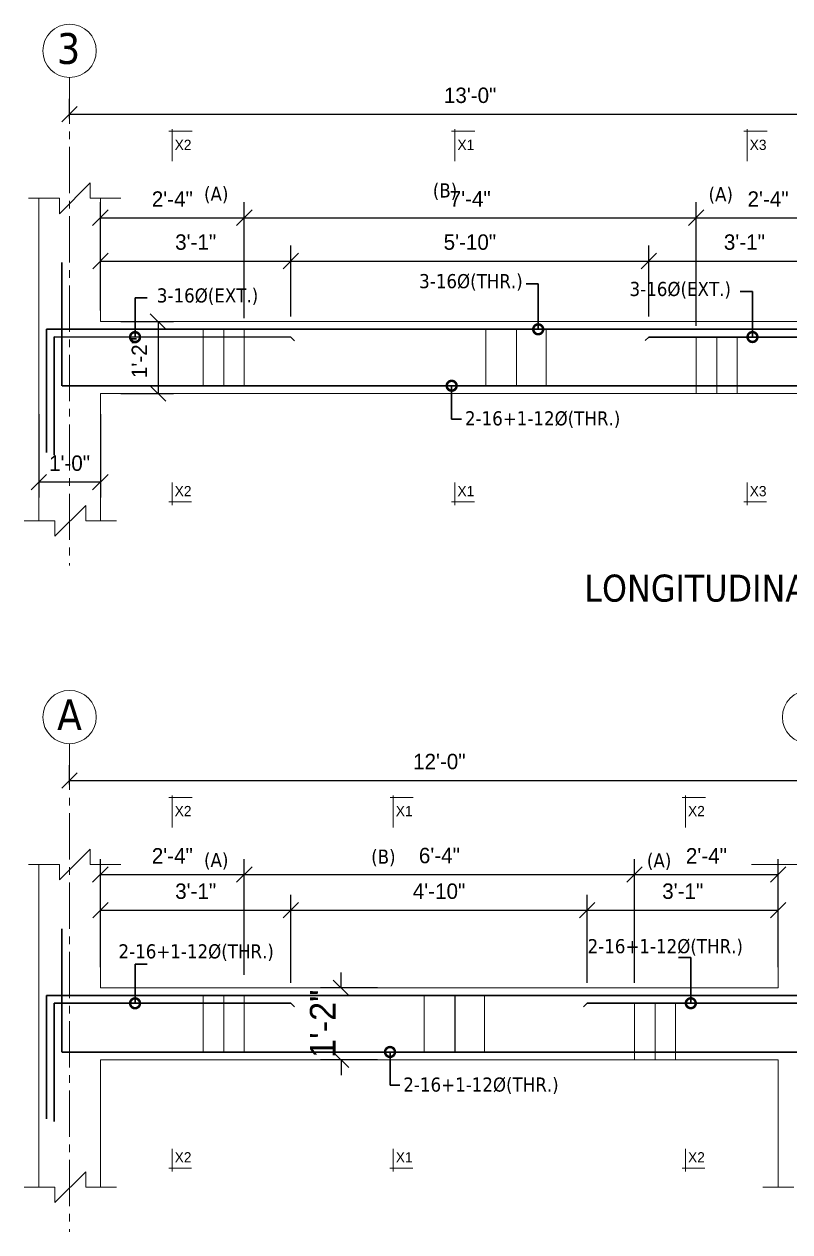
# Model space of a CAD drawing. Header units: inches. Extents: x 28835 to 36795, y -18828 to -9750.
# Drawn here: x 34967.4 to 35116.5, y -10716 to -10480.9 of the extents above; entities that cross this region are included whole.
import ezdxf

# ---------------------------------------------------------------- set-up
doc = ezdxf.new("R2010")
doc.units = ezdxf.units.IN
doc.header["$LTSCALE"] = 12
doc.header["$MEASUREMENT"] = 0
doc.linetypes.add('CENTER2', pattern=[1.125, 0.75, -0.125, 0.125, -0.125])
for name, color, linetype, lineweight in [('beam', 6, 'Continuous', 30), ('CENTER LINE', 135, 'CENTER2', 9), ('dim', 85, 'Continuous', 9), ('DIMENSION', 6, 'Continuous', 9), ('dimention', 5, 'Continuous', 9), ('HATCH', 11, 'Continuous', 9), ('REN', 242, 'Continuous', 30), ('Text', 7, 'Continuous', 5)]:
    doc.layers.add(name, color=color, linetype=linetype, lineweight=lineweight)
doc.layers.add('TEXTINTER', color=82, linetype='Continuous')
doc.styles.add('KBS', font='GOTHIC.TTF')
doc.styles.add('S-111', font='tahoma.ttf', dxfattribs={"height": 8})
doc.styles.add('STYLUS', font='stylu.ttf')
doc.styles.add('TAHOMA', font='tahoma.ttf', dxfattribs={"height": 9})
doc.styles.add('Text', font='GOTHIC.TTF', dxfattribs={"height": 6})
doc.styles.add('Times', font='GOTHIC.TTF')
doc.dimstyles.new('Copy of Sun', dxfattribs={"dimscale": 48, "dimtxt": 0.08333333333333333, "dimasz": 0.125, "dimexe": 0.046875, "dimexo": 0.078125, "dimgap": 0.046875, "dimtad": 1, "dimdec": 1, "dimzin": 3, "dimdsep": 46, "dimlunit": 4, "dimtxsty": 'STYLUS', "dimblk": 'DOTSMALL', "dimcen": 0.09, "dimdle": 0.046875, "dimclrd": 5, "dimclre": 5, "dimclrt": 7, "dimaunit": 1, "dimadec": 0, "dimazin": 0, "dimtfac": 1, "dimtdec": 1, "dimtix": 1, "dimtofl": 0, "dimtmove": 0, "dimatfit": 3, "dimldrblk": 'DOTSMALL', "dimfxl": 0.0625, "dimfxlon": 1, "dimtolj": 1, "dimtzin": 0, "dimlwd": -1, "dimlwe": -1, "dimarcsym": 0})
doc.dimstyles.new('D50', dxfattribs={"dimtxt": 5, "dimasz": 3, "dimexe": 4, "dimexo": 12, "dimgap": 1, "dimtad": 1, "dimdec": 0, "dimzin": 3, "dimdsep": 46, "dimlunit": 4, "dimtxsty": 'Times', "dimblk": 'OBLIQUE', "dimcen": 0, "dimdle": 3, "dimaunit": 1, "dimadec": 3, "dimazin": 0, "dimtfac": 1, "dimtdec": 0, "dimtix": 1, "dimtofl": 0, "dimtmove": 1, "dimatfit": 0, "dimldrblk": 'OBLIQUE', "dimfxl": 12, "dimfxlon": 1, "dimtolj": 1, "dimtzin": 0, "dimarcsym": 0})
doc.dimstyles.new('KBS', dxfattribs={"dimtxt": 3, "dimasz": 3, "dimexe": 3, "dimexo": 4, "dimgap": 2.09, "dimtad": 1, "dimdec": 0, "dimzin": 3, "dimdsep": 46, "dimlunit": 3, "dimtxsty": 'KBS', "dimblk": 'OBLIQUE', "dimcen": 5, "dimaunit": 1, "dimadec": 3, "dimazin": 1, "dimtfac": 1, "dimtdec": 0, "dimtix": 1, "dimtmove": 1, "dimatfit": 3, "dimfxl": 1, "dimtolj": 1, "dimtzin": 0, "dimarcsym": 0})

# ---------------------------------------------------------------- blocks, each defined once
blk = doc.blocks.new('_Oblique')
at = {"color": 0, "linetype": 'ByBlock', "lineweight": -2}
blk.add_line((-0.5, -0.5), (0.5, 0.5), dxfattribs=at)
blk = doc.blocks.new('*D361')
at = {"layer": 'Defpoints', "color": 0, "ltscale": 12, "transparency": 16777216}
for p in [(35132.19258026444, -10498.46325446228), (34976.26136739264, -10503.28413319733), (35132.19258026444, -10503.28413319733)]:
    blk.add_point(p, dxfattribs=at)
at = {"layer": 'dimention', "color": 0, "lineweight": -2, "ltscale": 12, "transparency": 16777216}
for p, q in [((34976.26136739264, -10499.28413319733), (34976.26136739264, -10495.46325446228)), ((35132.19258026444, -10499.28413319733), (35132.19258026444, -10495.46325446228)), ((34976.26136739264, -10498.46325446228), (35132.19258026444, -10498.46325446228))]:
    blk.add_line(p, q, dxfattribs=at)
at = {"layer": 'dimention', "color": 0, "lineweight": -2, "ltscale": 12, "transparency": 16777216, "xscale": 3, "yscale": 3, "zscale": 3, "rotation": 180}
blk.add_blockref('_Oblique', (34976.26136739264, -10498.46325446228), dxfattribs=at)
at = {"layer": 'dimention', "color": 0, "lineweight": -2, "ltscale": 12, "transparency": 16777216, "xscale": 3, "yscale": 3, "zscale": 3}
blk.add_blockref('_Oblique', (35132.19258026444, -10498.46325446228), dxfattribs=at)
at = {"layer": 'dimention', "color": 0, "ltscale": 12, "transparency": 16777216, "insert": (35054.22697382854, -10494.79779559077), "char_height": 3, "attachment_point": 5, "style": 'KBS'}
blk.add_mtext('\\A1;13\'-0"', dxfattribs=at)
blk = doc.blocks.new('_DOTSMALL')
at = {"color": 0, "linetype": 'ByBlock', "const_width": 0.5}
blk.add_lwpolyline([(-0.0625, 0, 1), (0.0625, 0, 1)], format="xyb", close=True, dxfattribs=at)
blk = doc.blocks.new('*D363')
at = {"layer": 'Defpoints', "color": 0, "ltscale": 12, "transparency": 16777216}
for p in [(35019.34661827018, -10527.03219074317), (34982.27097648769, -10538.82475743539), (35019.34661827018, -10541.8342282055)]:
    blk.add_point(p, dxfattribs=at)
at = {"layer": 'dimention', "color": 0, "lineweight": -2, "ltscale": 12, "transparency": 16777216}
for p, q in [((34982.27097648769, -10534.82475743539), (34982.27097648769, -10524.03219074317)), ((35019.34661827018, -10537.8342282055), (35019.34661827018, -10524.03219074317)), ((34982.27097648769, -10527.03219074317), (35019.34661827018, -10527.03219074317))]:
    blk.add_line(p, q, dxfattribs=at)
at = {"layer": 'dimention', "color": 0, "lineweight": -2, "ltscale": 12, "transparency": 16777216, "xscale": 3, "yscale": 3, "zscale": 3, "rotation": 180}
blk.add_blockref('_Oblique', (34982.27097648769, -10527.03219074317), dxfattribs=at)
at = {"layer": 'dimention', "color": 0, "lineweight": -2, "ltscale": 12, "transparency": 16777216, "xscale": 3, "yscale": 3, "zscale": 3}
blk.add_blockref('_Oblique', (35019.34661827018, -10527.03219074317), dxfattribs=at)
at = {"layer": 'dimention', "color": 0, "ltscale": 12, "transparency": 16777216, "insert": (35000.80879737894, -10523.36673187166), "char_height": 3, "attachment_point": 5, "style": 'KBS'}
blk.add_mtext('\\A1;3\'-1"', dxfattribs=at)
blk = doc.blocks.new('*D364')
at = {"layer": 'Defpoints', "color": 0, "ltscale": 12, "transparency": 16777216}
for p in [(35089.00855724854, -10527.03219074317), (35019.34661827018, -10541.8342282055), (35089.00855724854, -10541.82475743546)]:
    blk.add_point(p, dxfattribs=at)
at = {"layer": 'dimention', "color": 0, "lineweight": -2, "ltscale": 12, "transparency": 16777216}
for p, q in [((35019.34661827018, -10537.8342282055), (35019.34661827018, -10524.03219074317)), ((35089.00855724854, -10537.82475743546), (35089.00855724854, -10524.03219074317)), ((35019.34661827018, -10527.03219074317), (35089.00855724854, -10527.03219074317))]:
    blk.add_line(p, q, dxfattribs=at)
at = {"layer": 'dimention', "color": 0, "lineweight": -2, "ltscale": 12, "transparency": 16777216, "xscale": 3, "yscale": 3, "zscale": 3, "rotation": 180}
blk.add_blockref('_Oblique', (35019.34661827018, -10527.03219074317), dxfattribs=at)
at = {"layer": 'dimention', "color": 0, "lineweight": -2, "ltscale": 12, "transparency": 16777216, "xscale": 3, "yscale": 3, "zscale": 3}
blk.add_blockref('_Oblique', (35089.00855724854, -10527.03219074317), dxfattribs=at)
at = {"layer": 'dimention', "color": 0, "ltscale": 12, "transparency": 16777216, "insert": (35054.17758775936, -10523.36673187166), "char_height": 3, "attachment_point": 5, "style": 'KBS'}
blk.add_mtext('\\A1;5\'-10"', dxfattribs=at)
blk = doc.blocks.new('*D365')
at = {"layer": 'Defpoints', "color": 0, "ltscale": 12, "transparency": 16777216}
for p in [(35126.20218935949, -10527.03219074317), (35126.20218935949, -10538.82475743539), (35089.00855724854, -10541.82475743546)]:
    blk.add_point(p, dxfattribs=at)
at = {"layer": 'dimention', "color": 0, "lineweight": -2, "ltscale": 12, "transparency": 16777216}
for p, q in [((35089.00855724854, -10537.82475743546), (35089.00855724854, -10524.03219074317)), ((35126.20218935949, -10534.82475743539), (35126.20218935949, -10524.03219074317)), ((35089.00855724854, -10527.03219074317), (35126.20218935949, -10527.03219074317))]:
    blk.add_line(p, q, dxfattribs=at)
at = {"layer": 'dimention', "color": 0, "lineweight": -2, "ltscale": 12, "transparency": 16777216, "xscale": 3, "yscale": 3, "zscale": 3, "rotation": 180}
blk.add_blockref('_Oblique', (35089.00855724854, -10527.03219074317), dxfattribs=at)
at = {"layer": 'dimention', "color": 0, "lineweight": -2, "ltscale": 12, "transparency": 16777216, "xscale": 3, "yscale": 3, "zscale": 3}
blk.add_blockref('_Oblique', (35126.20218935949, -10527.03219074317), dxfattribs=at)
at = {"layer": 'dimention', "color": 0, "ltscale": 12, "transparency": 16777216, "insert": (35107.60537330402, -10523.36673187166), "char_height": 3, "attachment_point": 5, "style": 'KBS'}
blk.add_mtext('\\A1;3\'-1"', dxfattribs=at)
blk = doc.blocks.new('*D369')
at = {"layer": 'Defpoints', "color": 0, "ltscale": 12, "transparency": 16777216}
for p in [(35010.27097648769, -10518.59984993068), (34982.25175829747, -10540.66192220074), (35010.27097648769, -10542.1619222011)]:
    blk.add_point(p, dxfattribs=at)
at = {"layer": 'dimention', "color": 0, "lineweight": -2, "ltscale": 12, "transparency": 16777216}
for p, q in [((34982.25175829747, -10536.66192220074), (34982.25175829747, -10515.59984993068)), ((35010.27097648769, -10538.1619222011), (35010.27097648769, -10515.59984993068)), ((34982.25175829747, -10518.59984993068), (35010.27097648769, -10518.59984993068))]:
    blk.add_line(p, q, dxfattribs=at)
at = {"layer": 'dimention', "color": 0, "lineweight": -2, "ltscale": 12, "transparency": 16777216, "xscale": 3, "yscale": 3, "zscale": 3, "rotation": 180}
blk.add_blockref('_Oblique', (34982.25175829747, -10518.59984993068), dxfattribs=at)
at = {"layer": 'dimention', "color": 0, "lineweight": -2, "ltscale": 12, "transparency": 16777216, "xscale": 3, "yscale": 3, "zscale": 3}
blk.add_blockref('_Oblique', (35010.27097648769, -10518.59984993068), dxfattribs=at)
at = {"layer": 'dimention', "color": 0, "ltscale": 12, "transparency": 16777216, "insert": (34996.26136739258, -10514.97212049492), "char_height": 3, "attachment_point": 5, "style": 'KBS'}
blk.add_mtext('\\A1;2\'-4"', dxfattribs=at)
blk = doc.blocks.new('*D370')
at = {"layer": 'Defpoints', "color": 0, "ltscale": 12, "transparency": 16777216}
for p in [(35098.21905290635, -10518.59984993068), (35010.27097648769, -10542.1619222011), (35098.21905290635, -10543.66192220081)]:
    blk.add_point(p, dxfattribs=at)
at = {"layer": 'dimention', "color": 0, "lineweight": -2, "ltscale": 12, "transparency": 16777216}
for p, q in [((35010.27097648769, -10538.1619222011), (35010.27097648769, -10515.59984993068)), ((35098.21905290635, -10539.66192220081), (35098.21905290635, -10515.59984993068)), ((35010.27097648769, -10518.59984993068), (35098.21905290635, -10518.59984993068))]:
    blk.add_line(p, q, dxfattribs=at)
at = {"layer": 'dimention', "color": 0, "lineweight": -2, "ltscale": 12, "transparency": 16777216, "xscale": 3, "yscale": 3, "zscale": 3, "rotation": 180}
blk.add_blockref('_Oblique', (35010.27097648769, -10518.59984993068), dxfattribs=at)
at = {"layer": 'dimention', "color": 0, "lineweight": -2, "ltscale": 12, "transparency": 16777216, "xscale": 3, "yscale": 3, "zscale": 3}
blk.add_blockref('_Oblique', (35098.21905290635, -10518.59984993068), dxfattribs=at)
at = {"layer": 'dimention', "color": 0, "ltscale": 12, "transparency": 16777216, "insert": (35054.24501469702, -10514.93439105916), "char_height": 3, "attachment_point": 5, "style": 'KBS'}
blk.add_mtext('\\A1;7\'-4"', dxfattribs=at)
blk = doc.blocks.new('*D371')
at = {"layer": 'Defpoints', "color": 0, "ltscale": 12, "transparency": 16777216}
for p in [(35126.20218935949, -10518.59984993068), (35126.20218935949, -10540.66192220074), (35098.21905290635, -10543.66192220081)]:
    blk.add_point(p, dxfattribs=at)
at = {"layer": 'dimention', "color": 0, "lineweight": -2, "ltscale": 12, "transparency": 16777216}
for p, q in [((35098.21905290635, -10539.66192220081), (35098.21905290635, -10515.59984993068)), ((35126.20218935949, -10536.66192220074), (35126.20218935949, -10515.59984993068)), ((35098.21905290635, -10518.59984993068), (35126.20218935949, -10518.59984993068))]:
    blk.add_line(p, q, dxfattribs=at)
at = {"layer": 'dimention', "color": 0, "lineweight": -2, "ltscale": 12, "transparency": 16777216, "xscale": 3, "yscale": 3, "zscale": 3, "rotation": 180}
blk.add_blockref('_Oblique', (35098.21905290635, -10518.59984993068), dxfattribs=at)
at = {"layer": 'dimention', "color": 0, "lineweight": -2, "ltscale": 12, "transparency": 16777216, "xscale": 3, "yscale": 3, "zscale": 3}
blk.add_blockref('_Oblique', (35126.20218935949, -10518.59984993068), dxfattribs=at)
at = {"layer": 'dimention', "color": 0, "ltscale": 12, "transparency": 16777216, "insert": (35112.21062113292, -10514.97212049492), "char_height": 3, "attachment_point": 5, "style": 'KBS'}
blk.add_mtext('\\A1;2\'-4"', dxfattribs=at)
blk = doc.blocks.new('*D342')
at = {"layer": 'Defpoints', "color": 0, "ltscale": 12, "transparency": 16777216}
for p in [(34982.25175829748, -10538.82475743539), (34982.25175829748, -10552.82475743542), (34993.47533463989, -10552.82475743542)]:
    blk.add_point(p, dxfattribs=at)
at = {"layer": 'dimention', "color": 0, "lineweight": -2, "ltscale": 12, "transparency": 16777216}
for p, q in [((34986.25175829748, -10538.82475743539), (34996.47533463989, -10538.82475743539)), ((34993.47533463989, -10538.82475743539), (34993.47533463989, -10552.82475743542)), ((34986.25175829748, -10552.82475743542), (34996.47533463989, -10552.82475743542))]:
    blk.add_line(p, q, dxfattribs=at)
at = {"layer": 'dimention', "color": 0, "lineweight": -2, "ltscale": 12, "transparency": 16777216, "xscale": 3, "yscale": 3, "zscale": 3}
for p, rotation in [((34993.47533463989, -10538.82475743539), 90), ((34993.47533463989, -10552.82475743542), 270)]:
    blk.add_blockref('_Oblique', p, dxfattribs=dict(at, rotation=rotation))
at = {"layer": 'dimention', "color": 0, "ltscale": 12, "transparency": 16777216, "insert": (34989.84760520412, -10545.82475743541), "char_height": 3, "attachment_point": 5, "rotation": 90, "style": 'KBS'}
blk.add_mtext('\\A1;1\'-2"', dxfattribs=at)
blk = doc.blocks.new('*D343')
at = {"layer": 'Defpoints', "color": 0, "ltscale": 12, "transparency": 16777216}
for p in [(34970.27097648769, -10552.82475743541), (34982.25175829746, -10552.82475743541), (34970.27097648769, -10570.06482930744)]:
    blk.add_point(p, dxfattribs=at)
at = {"layer": 'dimention', "color": 0, "lineweight": -2, "ltscale": 12, "transparency": 16777216}
for p, q in [((34970.27097648769, -10556.82475743541), (34970.27097648769, -10573.06482930744)), ((34982.25175829746, -10556.82475743541), (34982.25175829746, -10573.06482930744)), ((34982.25175829746, -10570.06482930744), (34970.27097648769, -10570.06482930744))]:
    blk.add_line(p, q, dxfattribs=at)
at = {"layer": 'dimention', "color": 0, "lineweight": -2, "ltscale": 12, "transparency": 16777216, "xscale": 3, "yscale": 3, "zscale": 3, "rotation": 180}
blk.add_blockref('_Oblique', (34970.27097648769, -10570.06482930744), dxfattribs=at)
at = {"layer": 'dimention', "color": 0, "lineweight": -2, "ltscale": 12, "transparency": 16777216, "xscale": 3, "yscale": 3, "zscale": 3}
blk.add_blockref('_Oblique', (34982.25175829746, -10570.06482930744), dxfattribs=at)
at = {"layer": 'dimention', "color": 0, "ltscale": 12, "transparency": 16777216, "insert": (34976.26136739258, -10566.39937043593), "char_height": 3, "attachment_point": 5, "style": 'KBS'}
blk.add_mtext('\\A1;1\'-0"', dxfattribs=at)
blk = doc.blocks.new('*D382')
at = {"layer": 'Defpoints', "color": 0, "ltscale": 12, "transparency": 16777216}
for p in [(35120.1925802645, -10628.13017858504), (34976.2613673927, -10632.95105732008), (35120.1925802645, -10632.95105732008)]:
    blk.add_point(p, dxfattribs=at)
at = {"layer": 'dimention', "color": 0, "lineweight": -2, "ltscale": 12, "transparency": 16777216}
for p, q in [((34976.2613673927, -10628.95105732008), (34976.2613673927, -10625.13017858504)), ((35120.1925802645, -10628.95105732008), (35120.1925802645, -10625.13017858504)), ((34976.2613673927, -10628.13017858504), (35120.1925802645, -10628.13017858504))]:
    blk.add_line(p, q, dxfattribs=at)
at = {"layer": 'dimention', "color": 0, "lineweight": -2, "ltscale": 12, "transparency": 16777216, "xscale": 3, "yscale": 3, "zscale": 3, "rotation": 180}
blk.add_blockref('_Oblique', (34976.2613673927, -10628.13017858504), dxfattribs=at)
at = {"layer": 'dimention', "color": 0, "lineweight": -2, "ltscale": 12, "transparency": 16777216, "xscale": 3, "yscale": 3, "zscale": 3}
blk.add_blockref('_Oblique', (35120.1925802645, -10628.13017858504), dxfattribs=at)
at = {"layer": 'dimention', "color": 0, "ltscale": 12, "transparency": 16777216, "insert": (35048.2269738286, -10624.46471971352), "char_height": 3, "attachment_point": 5, "style": 'KBS'}
blk.add_mtext('\\A1;12\'-0"', dxfattribs=at)
blk = doc.blocks.new('*D384')
at = {"layer": 'Defpoints', "color": 0, "ltscale": 12, "transparency": 16777216}
for p in [(35019.34661827024, -10653.36986022218), (34982.27097648775, -10668.49168155815), (35019.34661827024, -10671.50115232826)]:
    blk.add_point(p, dxfattribs=at)
at = {"layer": 'dimention', "color": 0, "lineweight": -2, "ltscale": 12, "transparency": 16777216}
for p, q in [((34982.27097648775, -10664.49168155815), (34982.27097648775, -10650.36986022218)), ((35019.34661827024, -10667.50115232826), (35019.34661827024, -10650.36986022218)), ((34982.27097648775, -10653.36986022218), (35019.34661827024, -10653.36986022218))]:
    blk.add_line(p, q, dxfattribs=at)
at = {"layer": 'dimention', "color": 0, "lineweight": -2, "ltscale": 12, "transparency": 16777216, "xscale": 3, "yscale": 3, "zscale": 3, "rotation": 180}
blk.add_blockref('_Oblique', (34982.27097648775, -10653.36986022218), dxfattribs=at)
at = {"layer": 'dimention', "color": 0, "lineweight": -2, "ltscale": 12, "transparency": 16777216, "xscale": 3, "yscale": 3, "zscale": 3}
blk.add_blockref('_Oblique', (35019.34661827024, -10653.36986022218), dxfattribs=at)
at = {"layer": 'dimention', "color": 0, "ltscale": 12, "transparency": 16777216, "insert": (35000.808797379, -10649.70440135067), "char_height": 3, "attachment_point": 5, "style": 'KBS'}
blk.add_mtext('\\A1;3\'-1"', dxfattribs=at)
blk = doc.blocks.new('*D385')
at = {"layer": 'Defpoints', "color": 0, "ltscale": 12, "transparency": 16777216}
for p in [(35077.0085572486, -10653.36986022218), (35019.34661827024, -10671.50115232826), (35077.0085572486, -10671.49168155821)]:
    blk.add_point(p, dxfattribs=at)
at = {"layer": 'dimention', "color": 0, "lineweight": -2, "ltscale": 12, "transparency": 16777216}
for p, q in [((35019.34661827024, -10667.50115232826), (35019.34661827024, -10650.36986022218)), ((35077.0085572486, -10667.49168155821), (35077.0085572486, -10650.36986022218)), ((35019.34661827024, -10653.36986022218), (35077.0085572486, -10653.36986022218))]:
    blk.add_line(p, q, dxfattribs=at)
at = {"layer": 'dimention', "color": 0, "lineweight": -2, "ltscale": 12, "transparency": 16777216, "xscale": 3, "yscale": 3, "zscale": 3, "rotation": 180}
blk.add_blockref('_Oblique', (35019.34661827024, -10653.36986022218), dxfattribs=at)
at = {"layer": 'dimention', "color": 0, "lineweight": -2, "ltscale": 12, "transparency": 16777216, "xscale": 3, "yscale": 3, "zscale": 3}
blk.add_blockref('_Oblique', (35077.0085572486, -10653.36986022218), dxfattribs=at)
at = {"layer": 'dimention', "color": 0, "ltscale": 12, "transparency": 16777216, "insert": (35048.17758775942, -10649.70440135067), "char_height": 3, "attachment_point": 5, "style": 'KBS'}
blk.add_mtext('\\A1;4\'-10"', dxfattribs=at)
blk = doc.blocks.new('*D386')
at = {"layer": 'Defpoints', "color": 0, "ltscale": 12, "transparency": 16777216}
for p in [(35114.20218935955, -10653.36986022218), (35114.20218935955, -10668.49168155815), (35077.0085572486, -10671.49168155821)]:
    blk.add_point(p, dxfattribs=at)
at = {"layer": 'dimention', "color": 0, "lineweight": -2, "ltscale": 12, "transparency": 16777216}
for p, q in [((35077.0085572486, -10667.49168155821), (35077.0085572486, -10650.36986022218)), ((35114.20218935955, -10664.49168155815), (35114.20218935955, -10650.36986022218)), ((35077.0085572486, -10653.36986022218), (35114.20218935955, -10653.36986022218))]:
    blk.add_line(p, q, dxfattribs=at)
at = {"layer": 'dimention', "color": 0, "lineweight": -2, "ltscale": 12, "transparency": 16777216, "xscale": 3, "yscale": 3, "zscale": 3, "rotation": 180}
blk.add_blockref('_Oblique', (35077.0085572486, -10653.36986022218), dxfattribs=at)
at = {"layer": 'dimention', "color": 0, "lineweight": -2, "ltscale": 12, "transparency": 16777216, "xscale": 3, "yscale": 3, "zscale": 3}
blk.add_blockref('_Oblique', (35114.20218935955, -10653.36986022218), dxfattribs=at)
at = {"layer": 'dimention', "color": 0, "ltscale": 12, "transparency": 16777216, "insert": (35095.60537330408, -10649.70440135067), "char_height": 3, "attachment_point": 5, "style": 'KBS'}
blk.add_mtext('\\A1;3\'-1"', dxfattribs=at)
blk = doc.blocks.new('*D390')
at = {"layer": 'Defpoints', "color": 0, "ltscale": 12, "transparency": 16777216}
for p in [(35010.27097648775, -10646.42960928808), (34982.25175829753, -10668.49168155815), (35010.27097648775, -10669.99168155851)]:
    blk.add_point(p, dxfattribs=at)
at = {"layer": 'dimention', "color": 0, "lineweight": -2, "ltscale": 12, "transparency": 16777216}
for p, q in [((34982.25175829753, -10664.49168155815), (34982.25175829753, -10643.42960928808)), ((35010.27097648775, -10665.99168155851), (35010.27097648775, -10643.42960928808)), ((34982.25175829753, -10646.42960928808), (35010.27097648775, -10646.42960928808))]:
    blk.add_line(p, q, dxfattribs=at)
at = {"layer": 'dimention', "color": 0, "lineweight": -2, "ltscale": 12, "transparency": 16777216, "xscale": 3, "yscale": 3, "zscale": 3, "rotation": 180}
blk.add_blockref('_Oblique', (34982.25175829753, -10646.42960928808), dxfattribs=at)
at = {"layer": 'dimention', "color": 0, "lineweight": -2, "ltscale": 12, "transparency": 16777216, "xscale": 3, "yscale": 3, "zscale": 3}
blk.add_blockref('_Oblique', (35010.27097648775, -10646.42960928808), dxfattribs=at)
at = {"layer": 'dimention', "color": 0, "ltscale": 12, "transparency": 16777216, "insert": (34996.26136739264, -10642.80187985232), "char_height": 3, "attachment_point": 5, "style": 'KBS'}
blk.add_mtext('\\A1;2\'-4"', dxfattribs=at)
blk = doc.blocks.new('*D391')
at = {"layer": 'Defpoints', "color": 0, "ltscale": 12, "transparency": 16777216}
for p in [(35086.21905290641, -10646.42960928808), (35010.27097648775, -10669.99168155851), (35086.21905290641, -10671.49168155821)]:
    blk.add_point(p, dxfattribs=at)
at = {"layer": 'dimention', "color": 0, "lineweight": -2, "ltscale": 12, "transparency": 16777216}
for p, q in [((35010.27097648775, -10665.99168155851), (35010.27097648775, -10643.42960928808)), ((35086.21905290641, -10667.49168155821), (35086.21905290641, -10643.42960928808)), ((35010.27097648775, -10646.42960928808), (35086.21905290641, -10646.42960928808))]:
    blk.add_line(p, q, dxfattribs=at)
at = {"layer": 'dimention', "color": 0, "lineweight": -2, "ltscale": 12, "transparency": 16777216, "xscale": 3, "yscale": 3, "zscale": 3, "rotation": 180}
blk.add_blockref('_Oblique', (35010.27097648775, -10646.42960928808), dxfattribs=at)
at = {"layer": 'dimention', "color": 0, "lineweight": -2, "ltscale": 12, "transparency": 16777216, "xscale": 3, "yscale": 3, "zscale": 3}
blk.add_blockref('_Oblique', (35086.21905290641, -10646.42960928808), dxfattribs=at)
at = {"layer": 'dimention', "color": 0, "ltscale": 12, "transparency": 16777216, "insert": (35048.24501469708, -10642.76415041657), "char_height": 3, "attachment_point": 5, "style": 'KBS'}
blk.add_mtext('\\A1;6\'-4"', dxfattribs=at)
blk = doc.blocks.new('*D392')
at = {"layer": 'Defpoints', "color": 0, "ltscale": 12, "transparency": 16777216}
for p in [(35114.20218935955, -10646.42960928808), (35114.20218935955, -10668.49168155815), (35086.21905290641, -10671.49168155821)]:
    blk.add_point(p, dxfattribs=at)
at = {"layer": 'dimention', "color": 0, "lineweight": -2, "ltscale": 12, "transparency": 16777216}
for p, q in [((35086.21905290641, -10667.49168155821), (35086.21905290641, -10643.42960928808)), ((35114.20218935955, -10664.49168155815), (35114.20218935955, -10643.42960928808)), ((35086.21905290641, -10646.42960928808), (35114.20218935955, -10646.42960928808))]:
    blk.add_line(p, q, dxfattribs=at)
at = {"layer": 'dimention', "color": 0, "lineweight": -2, "ltscale": 12, "transparency": 16777216, "xscale": 3, "yscale": 3, "zscale": 3, "rotation": 180}
blk.add_blockref('_Oblique', (35086.21905290641, -10646.42960928808), dxfattribs=at)
at = {"layer": 'dimention', "color": 0, "lineweight": -2, "ltscale": 12, "transparency": 16777216, "xscale": 3, "yscale": 3, "zscale": 3}
blk.add_blockref('_Oblique', (35114.20218935955, -10646.42960928808), dxfattribs=at)
at = {"layer": 'dimention', "color": 0, "ltscale": 12, "transparency": 16777216, "insert": (35100.21062113298, -10642.80187985232), "char_height": 3, "attachment_point": 5, "style": 'KBS'}
blk.add_mtext('\\A1;2\'-4"', dxfattribs=at)
blk = doc.blocks.new('*D703')
at = {"layer": 'Defpoints', "color": 0, "ltscale": 12, "transparency": 16777216}
for p in [(35048.22697382858, -10668.49168155815), (35029.09656435037, -10682.49168155821), (35048.22697382858, -10682.49168155821)]:
    blk.add_point(p, dxfattribs=at)
at = {"layer": 'dim', "color": 0, "lineweight": -2, "ltscale": 12, "transparency": 16777216}
for p, q in [((35029.09656435037, -10668.49168155815), (35029.09656435037, -10665.49168155815)), ((35036.22697382858, -10668.49168155815), (35025.09656435037, -10668.49168155815)), ((35036.22697382858, -10682.49168155821), (35025.09656435037, -10682.49168155821)), ((35029.09656435037, -10682.49168155821), (35029.09656435037, -10685.49168155821))]:
    blk.add_line(p, q, dxfattribs=at)
at = {"layer": 'dim', "color": 0, "lineweight": -2, "ltscale": 12, "transparency": 16777216, "xscale": 3, "yscale": 3, "zscale": 3}
for p, rotation in [((35029.09656435037, -10668.49168155815), 270), ((35029.09656435037, -10682.49168155821), 90)]:
    blk.add_blockref('_Oblique', p, dxfattribs=dict(at, rotation=rotation))
at = {"layer": 'dim', "color": 0, "ltscale": 12, "transparency": 16777216, "insert": (35025.53368195743, -10675.49168155818), "char_height": 5, "attachment_point": 5, "rotation": 90, "style": 'Times'}
blk.add_mtext('\\A1;1\'-2"', dxfattribs=at)

msp = doc.modelspace()

# ---------------------------------------------------------------- linework, layer by layer
at = {"layer": 'CENTER LINE', "color": 1}
for p, q in [((35067.04723841973, -10538.82475743547), (35076.04723841973, -10538.82475743548)), ((35055.04723841979, -10668.49168155823), (35064.04723841979, -10668.49168155823))]:
    msp.add_line(p, q, dxfattribs=at)
at = {"layer": 'DIMENSION'}
for p, q in [((35002.27097648769, -10540.32475743576), (35002.27097648769, -10551.32475743576)), ((35006.31492709942, -10540.32475743576), (35006.31492709942, -10551.32475743576)), ((35010.27097648769, -10540.32475743576), (35010.27097648769, -10551.32475743576)), ((35057.27320942466, -10540.32475743614), (35057.27320942466, -10551.32475743614)), ((35063.27320942466, -10540.32475743614), (35063.27320942466, -10551.32475743614)), ((35063.28126664212, -10540.32475743613), (35063.28126664212, -10551.32475743613)), ((35069.01237632395, -10540.32475743615), (35069.01237632395, -10551.32475743616)), ((35098.21905290635, -10541.82475743546), (35098.21905290635, -10552.82475743546)), ((35102.26300351808, -10541.82475743546), (35102.26300351808, -10552.82475743546)), ((35106.21905290635, -10541.82475743546), (35106.21905290635, -10552.82475743546)), ((35002.27097648775, -10669.99168155851), (35002.27097648775, -10680.99168155852)), ((35006.31492709948, -10669.99168155851), (35006.31492709948, -10680.99168155852)), ((35010.27097648775, -10669.99168155851), (35010.27097648775, -10680.99168155852)), ((35045.27320942472, -10669.99168155889), (35045.27320942472, -10680.99168155889)), ((35051.27320942472, -10669.99168155889), (35051.27320942472, -10680.99168155889)), ((35051.28126664218, -10669.99168155889), (35051.28126664218, -10680.99168155889)), ((35057.01237632401, -10669.9916815589), (35057.01237632401, -10680.99168155891)), ((35086.21905290641, -10671.49168155821), (35086.21905290641, -10682.49168155822)), ((35090.26300351814, -10671.49168155821), (35090.26300351814, -10682.49168155822)), ((35094.21905290641, -10671.49168155821), (35094.21905290641, -10682.49168155822))]:
    msp.add_line(p, q, dxfattribs=at)
at = {"layer": 'HATCH', "linetype": 'CENTER2'}
for p, q in [((34976.26136739264, -10491.32087259931), (34976.26136739264, -10586.32087259931)), ((34976.2613673927, -10620.98779672206), (34976.2613673927, -10715.98779672206))]:
    msp.add_line(p, q, dxfattribs=at)
at = {"layer": 'REN', "lineweight": 30, "ltscale": 0.75}
for p, q in [((34974.77097648763, -10551.33129074759), (34974.77097648763, -10527.33129074759)), ((34974.77097648769, -10551.32475743516), (34974.77097648763, -10538.82475743528)), ((35304.5421362239, -10540.32475743423), (34971.77097648769, -10540.32475743596)), ((34971.77097648769, -10540.32475743596), (34971.77097648769, -10552.82475743523)), ((34971.77097648763, -10540.32475743596), (34971.77097648763, -10564.33129074759)), ((34973.27097648769, -10541.81822412303), (34973.27097648769, -10552.82475743523)), ((34973.27097648769, -10541.81822412303), (35019.35556448714, -10541.83424614837)), ((34973.27097648763, -10541.82475743546), (34973.27097648763, -10564.83129074759)), ((35019.34661827018, -10541.8342282055), (35020.05372505132, -10542.54133498669)), ((35089.00855724854, -10541.82475743546), (35088.30145046741, -10542.53186421664)), ((35179.50152779525, -10541.82475743546), (35089.00855724854, -10541.82475743546)), ((34974.79062250533, -10551.32475743541), (35301.54750290661, -10551.32475743379)), ((34974.77097648769, -10680.99821487035), (34974.77097648769, -10656.99821487034)), ((34974.77097648775, -10680.99168155792), (34974.77097648769, -10668.49168155803)), ((35249.05159197512, -10669.99168155771), (34971.77097648775, -10669.99168155871)), ((34971.77097648775, -10669.99168155871), (34971.77097648775, -10682.49168155799)), ((34971.77097648769, -10669.99168155871), (34971.77097648769, -10693.99821487034)), ((34973.27097648775, -10671.48514824579), (34973.27097648775, -10682.49168155799)), ((34973.27097648775, -10671.48514824579), (35019.3555644872, -10671.50117027113)), ((34973.27097648769, -10671.49168155822), (34973.27097648769, -10694.49821487034)), ((35019.34661827024, -10671.50115232826), (35020.05372505137, -10672.20825910944)), ((35077.0085572486, -10671.49168155821), (35076.30145046746, -10672.1987883394)), ((35167.50152779531, -10671.49168155821), (35077.0085572486, -10671.49168155821)), ((34974.79062250539, -10680.99168155817), (35249.05159197518, -10680.99168155817))]:
    msp.add_line(p, q, dxfattribs=at)
at = {"layer": 'Text'}
for p, q in [((34995.58822556082, -10501.75748703273), (35000.09250813242, -10501.75748703273)), ((34995.58822556082, -10501.75748703273), (35000.09250813242, -10501.75748703273)), ((34996.20782391317, -10501.36560476804), (34996.20782391317, -10507.59457010133)), ((35050.62874325152, -10501.75748703273), (35055.13302582313, -10501.75748703273)), ((35050.62874325152, -10501.75748703273), (35055.13302582313, -10501.75748703273)), ((35051.24834160387, -10501.36560476804), (35051.24834160387, -10507.59457010133)), ((35107.50808972886, -10501.75748703273), (35112.01237230047, -10501.75748703273)), ((35107.50808972886, -10501.75748703273), (35112.01237230047, -10501.75748703273)), ((35108.12768808121, -10501.36560476804), (35108.12768808121, -10507.59457010133)), ((34980.27097648781, -10511.82475743541), (34974.27097648781, -10517.82475743541)), ((34980.27097648781, -10514.82475743541), (34980.27097648781, -10511.82475743541)), ((34974.27097648781, -10514.82475743541), (34968.27097648781, -10514.82475743541)), ((34970.27097648769, -10514.82475743541), (34970.27097648775, -10538.82475743536)), ((34974.27097648781, -10517.82475743541), (34974.27097648781, -10514.82475743541)), ((34986.27097648781, -10514.82475743541), (34980.27097648781, -10514.82475743541)), ((34982.25175829747, -10514.82475743539), (34982.25175829747, -10538.82475743539)), ((34970.27097648769, -10538.82475743541), (34970.27097648769, -10540.32475743599)), ((34970.27097648775, -10538.82475743536), (34970.27097648769, -10538.82475743541)), ((34970.27097648775, -10552.82475743523), (34970.27097648775, -10538.82475743516)), ((35126.20218935949, -10538.82475743539), (34982.25175829753, -10538.82475743539)), ((34970.27097648769, -10551.32475743579), (34970.27097648769, -10552.82475743541)), ((34970.27097648769, -10552.82475743541), (34970.27097648769, -10577.60977776614)), ((34970.27097648775, -10552.82475743536), (34970.27097648775, -10577.60977776615)), ((34970.27097648775, -10552.82475743536), (34970.27097648769, -10552.82475743541)), ((34982.25175829747, -10552.82475743541), (34982.25175829747, -10577.60977776615)), ((35126.20218935949, -10552.82475743548), (34982.25175829747, -10552.82475743541)), ((34996.20782391317, -10574.58148167323), (34996.20782391317, -10570.15394713861)), ((35051.24834160387, -10574.58148167323), (35051.24834160387, -10570.15394713861)), ((35108.12768808121, -10574.58148167323), (35108.12768808121, -10570.15394713861)), ((34979.42242762572, -10574.60977776614), (34973.42242762572, -10580.60977776614)), ((34979.42242762572, -10577.60977776614), (34979.42242762572, -10574.60977776614)), ((34995.58059971637, -10573.92202573634), (35000.01754552513, -10573.92202573634)), ((35050.62111740708, -10573.92202573634), (35055.05806321584, -10573.92202573634)), ((35107.50046388441, -10573.92202573634), (35111.93740969317, -10573.92202573634)), ((34973.42242762572, -10577.60977776614), (34967.42242762572, -10577.60977776614)), ((34973.42242762572, -10580.60977776614), (34973.42242762572, -10577.60977776614)), ((34985.42242762572, -10577.60977776614), (34979.42242762572, -10577.60977776614)), ((34995.58822556087, -10631.42441115549), (35000.09250813248, -10631.42441115549)), ((34995.58822556087, -10631.42441115549), (35000.09250813248, -10631.42441115549)), ((34996.20782391322, -10631.03252889079), (34996.20782391322, -10637.26149422408)), ((35038.62874325158, -10631.42441115549), (35043.13302582319, -10631.42441115549)), ((35038.62874325158, -10631.42441115549), (35043.13302582319, -10631.42441115549)), ((35039.24834160393, -10631.03252889079), (35039.24834160393, -10637.26149422408)), ((35095.50808972892, -10631.42441115549), (35100.01237230052, -10631.42441115549)), ((35095.50808972892, -10631.42441115549), (35100.01237230052, -10631.42441115549)), ((35096.12768808127, -10631.03252889079), (35096.12768808127, -10637.26149422408)), ((34980.27097648787, -10641.49168155817), (34974.27097648787, -10647.49168155817)), ((34980.27097648787, -10644.49168155817), (34980.27097648787, -10641.49168155817)), ((34974.27097648787, -10644.49168155817), (34968.27097648787, -10644.49168155817)), ((34970.27097648775, -10644.49168155817), (34970.27097648781, -10668.49168155811)), ((34974.27097648787, -10647.49168155817), (34974.27097648787, -10644.49168155817)), ((34986.27097648787, -10644.49168155817), (34980.27097648787, -10644.49168155817)), ((34982.25175829753, -10644.49168155815), (34982.25175829753, -10668.49168155815)), ((35118.20218935955, -10644.49168155821), (35108.99123647102, -10644.49168155821)), ((35114.20218935955, -10644.4916815582), (35114.20218935955, -10668.4916815582)), ((34970.27097648775, -10668.49168155817), (34970.27097648775, -10669.99168155875)), ((34970.27097648781, -10668.49168155811), (34970.27097648775, -10668.49168155817)), ((34970.27097648781, -10682.49168155799), (34970.27097648781, -10668.49168155792)), ((35114.20218935955, -10668.49168155815), (34982.25175829759, -10668.49168155815)), ((34970.27097648775, -10680.99168155854), (34970.27097648775, -10682.49168155817)), ((34970.27097648775, -10682.49168155817), (34970.27097648775, -10707.2767018889)), ((34970.27097648781, -10682.49168155811), (34970.27097648781, -10707.27670188891)), ((34970.27097648781, -10682.49168155811), (34970.27097648775, -10682.49168155817)), ((34982.25175829753, -10682.49168155816), (34982.25175829753, -10707.2767018889)), ((35114.20218935955, -10682.49168155824), (34982.25175829753, -10682.49168155817)), ((35114.20218935955, -10682.4916815582), (35114.20218935955, -10707.27670188894)), ((34996.20782391322, -10704.24840579599), (34996.20782391322, -10699.82087126137)), ((35039.24834160393, -10704.24840579599), (35039.24834160393, -10699.82087126137)), ((35096.12768808127, -10704.24840579599), (35096.12768808127, -10699.82087126137)), ((34979.42242762577, -10704.2767018889), (34973.42242762577, -10710.2767018889)), ((34979.42242762577, -10707.2767018889), (34979.42242762577, -10704.2767018889)), ((34995.58059971643, -10703.58894985909), (35000.01754552519, -10703.58894985909)), ((35038.62111740714, -10703.58894985909), (35043.0580632159, -10703.58894985909)), ((35095.50046388447, -10703.58894985909), (35099.93740969323, -10703.58894985909)), ((34973.42242762577, -10707.2767018889), (34967.42242762577, -10707.2767018889)), ((34973.42242762577, -10710.2767018889), (34973.42242762577, -10707.2767018889)), ((34985.42242762577, -10707.2767018889), (34979.42242762577, -10707.2767018889)), ((35117.20218935955, -10707.2767018889), (35111.20218935955, -10707.2767018889))]:
    msp.add_line(p, q, dxfattribs=at)
at = {"layer": 'Text', "ltscale": 0.1}
for centre in [(34976.26136739264, -10486.12587943658), (34976.2613673927, -10615.79280355933), (35120.1925802645, -10615.79280355937)]:
    msp.add_circle(centre, 5.194993162731407, dxfattribs=at)

# ---------------------------------------------------------------- texts
at = {"layer": 'Text', "ltscale": 0.1, "style": 'TAHOMA'}
for s, p in [('3', (34973.82307505471, -10488.66642080434)), ('A', (34973.82307505477, -10618.3333449271))]:
    msp.add_text(s, height=6, dxfattribs=at).set_placement(p)
at = {"layer": 'Text', "style": 'TAHOMA', "text_generation_flag": 2}
for p in [(35007.18026640874, -10515.31404712416), (35105.38088316392, -10515.4035093276), (35007.1802664088, -10644.98097124691), (35093.38088316398, -10645.07043345035)]:
    msp.add_text('(A)', height=2.75, dxfattribs=at).set_placement(p)
at = {"layer": 'Text', "style": 'TAHOMA'}
for s, p in [('(B)', (35046.95976204876, -10514.67100663945)), ('3-16%%C(THR.)', (35044.3060372347, -10532.3224839921)), ('3-16%%C(EXT.)', (34993.25143735946, -10535.10274068915)), ('3-16%%C(EXT.)', (35085.25464762221, -10533.84409769199)), ('2-16+1-12%%C(THR.)', (35053.21851268885, -10559.02594718629)), ('(B)', (35034.95976204882, -10644.33793076221)), ('2-16+1-12%%C(THR.)', (35077.08708939388, -10661.75651803753)), ('2-16+1-12%%C(THR.)', (34985.78803963609, -10662.76961023026)), ('2-16+1-12%%C(THR.)', (35041.21851268891, -10688.69287130905))]:
    msp.add_text(s, height=2.75, dxfattribs=at).set_placement(p)
at = {"layer": 'Text', "ltscale": 50, "style": 'S-111'}
msp.add_text('LONGITUDINAL SECTION AT BEAM A,B,C (9"x14")', height=5.25, dxfattribs=at).set_placement((35076.43834345558, -10593.31910686261))
at = {"layer": 'TEXTINTER', "style": 'Text'}
for s, p in [('X2', (34996.71644507573, -10505.42472560308)), ('X1', (35051.75696276643, -10505.42472560308)), ('X3', (35108.63630924377, -10505.42472560308)), ('X2', (34996.71644507573, -10572.81608249279)), ('X1', (35051.75696276643, -10572.81608249279)), ('X3', (35108.63630924377, -10572.81608249279)), ('X2', (34996.71644507578, -10635.09164972584)), ('X1', (35039.75696276649, -10635.09164972584)), ('X2', (35096.63630924383, -10635.09164972584)), ('X2', (34996.71644507578, -10702.48300661554)), ('X1', (35039.75696276649, -10702.48300661554)), ('X2', (35096.63630924383, -10702.48300661554))]:
    msp.add_text(s, height=2, dxfattribs=at).set_placement(p)

# ---------------------------------------------------------------- dimensions: what is measured, and where the dimension line sits
at = {"layer": 'dim', "ltscale": 12}
dim = msp.add_linear_dim(base=(35029.09656435037, -10682.49168155821), p1=(35048.22697382857, -10668.49168155815), p2=(35048.22697382857, -10682.4916815582), angle=90, dimstyle='D50', dxfattribs=at)
dim.commit()
dim.dimension.update_dxf_attribs({"geometry": '*D703', "text_midpoint": (35025.53368195743, -10675.49168155818)})
at = {"layer": 'dimention', "ltscale": 12}
for base, p1, p2, picture, middle in [((35132.19258026444, -10498.46325446228), (34976.26136739264, -10503.28413319733), (35132.19258026444, -10503.28413319733), '*D361', (35054.22697382854, -10494.79779559077)), ((35010.27097648769, -10518.59984993068), (34982.25175829747, -10540.66192220074), (35010.27097648769, -10542.1619222011), '*D369', (34996.26136739258, -10514.97212049492)), ((35098.21905290635, -10518.59984993068), (35010.27097648769, -10542.1619222011), (35098.21905290635, -10543.66192220081), '*D370', (35054.24501469702, -10514.93439105916)), ((35126.20218935949, -10518.59984993068), (35098.21905290635, -10543.66192220081), (35126.20218935949, -10540.66192220074), '*D371', (35112.21062113292, -10514.97212049492)), ((35019.34661827018, -10527.03219074317), (34982.27097648769, -10538.82475743539), (35019.34661827018, -10541.8342282055), '*D363', (35000.80879737894, -10523.36673187166)), ((35089.00855724854, -10527.03219074317), (35019.34661827018, -10541.8342282055), (35089.00855724854, -10541.82475743546), '*D364', (35054.17758775936, -10523.36673187166)), ((35126.20218935949, -10527.03219074317), (35089.00855724854, -10541.82475743546), (35126.20218935949, -10538.82475743539), '*D365', (35107.60537330402, -10523.36673187166)), ((34970.27097648769, -10570.06482930744), (34982.25175829746, -10552.82475743541), (34970.27097648769, -10552.82475743541), '*D343', (34976.26136739258, -10566.39937043593)), ((35120.1925802645, -10628.13017858504), (34976.2613673927, -10632.95105732008), (35120.1925802645, -10632.95105732008), '*D382', (35048.2269738286, -10624.46471971352)), ((35010.27097648775, -10646.42960928808), (34982.25175829753, -10668.49168155815), (35010.27097648775, -10669.99168155851), '*D390', (34996.26136739264, -10642.80187985232)), ((35086.21905290641, -10646.42960928808), (35010.27097648775, -10669.99168155851), (35086.21905290641, -10671.49168155821), '*D391', (35048.24501469708, -10642.76415041657)), ((35114.20218935955, -10646.42960928808), (35086.21905290641, -10671.49168155821), (35114.20218935955, -10668.49168155815), '*D392', (35100.21062113298, -10642.80187985232)), ((35019.34661827024, -10653.36986022218), (34982.27097648775, -10668.49168155815), (35019.34661827024, -10671.50115232826), '*D384', (35000.808797379, -10649.70440135067)), ((35077.0085572486, -10653.36986022218), (35019.34661827024, -10671.50115232826), (35077.0085572486, -10671.49168155821), '*D385', (35048.17758775942, -10649.70440135067)), ((35114.20218935955, -10653.36986022218), (35077.0085572486, -10671.49168155821), (35114.20218935955, -10668.49168155815), '*D386', (35095.60537330408, -10649.70440135067))]:
    dim = msp.add_linear_dim(base=base, p1=p1, p2=p2, dimstyle='KBS', dxfattribs=at)
    dim.commit()
    dim.dimension.update_dxf_attribs({"geometry": picture, "text_midpoint": middle})
dim = msp.add_linear_dim(base=(34993.47533463989, -10552.82475743542), p1=(34982.25175829747, -10538.82475743539), p2=(34982.25175829746, -10552.82475743541), angle=90, dimstyle='KBS', dxfattribs=at)
dim.commit()
dim.dimension.update_dxf_attribs({"geometry": '*D342', "text_midpoint": (34989.84760520412, -10545.82475743541)})

# ---------------------------------------------------------------- leaders
at = {"layer": 'beam', "ltscale": 10}
for points in [[(35067.47361167052, -10540.32475743561), (35067.47361167052, -10531.44262435797), (35065.10668328506, -10531.44262435797)], [(34989.0067255219, -10541.83857265719), (34989.0067255219, -10534.22288105445), (34991.3736539073, -10534.22288105445)], [(35109.17849056257, -10541.82475743556), (35109.17849056257, -10532.94262435792), (35106.81156217711, -10532.94262435792)], [(35050.62996898362, -10551.31425474003), (35050.62996898362, -10557.80329114552), (35052.56148926137, -10557.80329114552)], [(34989.00672552196, -10671.50549677995), (34989.00672552196, -10663.88980517721), (34991.37365390736, -10663.88980517721)], [(35097.17849056263, -10671.49168155832), (35097.17849056263, -10662.60954848067), (35094.81156217717, -10662.60954848067)], [(35038.62996898367, -10680.98117886278), (35038.62996898367, -10687.47021526828), (35040.56148926142, -10687.47021526828)]]:
    msp.add_leader(points, dimstyle='Copy of Sun', override={"dimasz": 0.08, "dimtad": 0}, dxfattribs=at)

doc.saveas('drawing.dxf')
